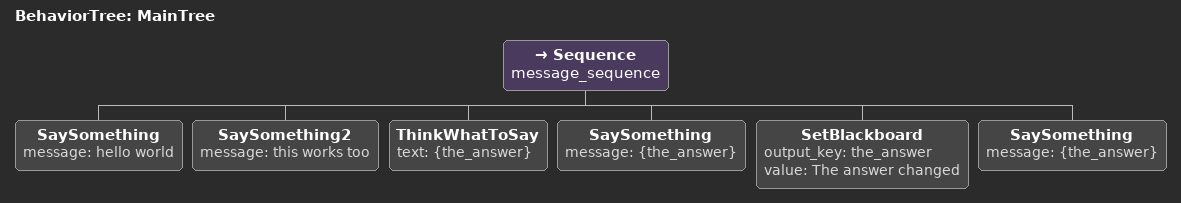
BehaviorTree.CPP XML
<root main_tree_to_execute = "MainTree" >
  <BehaviorTree ID="MainTree">
    <Sequence name="message_sequence">
      <SaySomething   message="hello world" />
      <SaySomething2  message="this works too" />
      <ThinkWhatToSay text="{the_answer}" />
      <SaySomething   message="{the_answer}"/>
      <SetBlackboard  output_key="the_answer" value="The answer changed" />
      <SaySomething   message="{the_answer}"/>
    </Sequence>
  </BehaviorTree>
</root>
